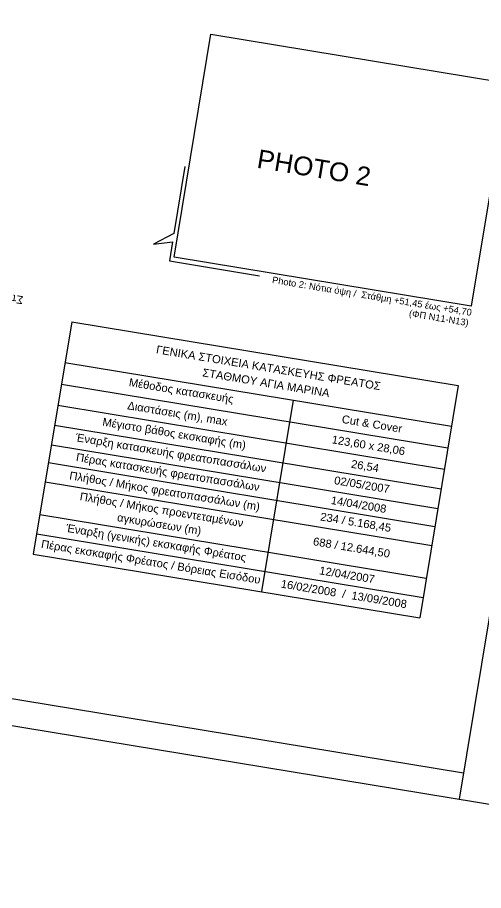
# Model space of a CAD drawing. Header units: metres. Extents: x 93017 to 94633, y 101979 to 102793.
# Drawn here: x 94266.4 to 94301.4, y 102190.3 to 102255.8 of the extents above; entities that cross this region are included whole.
import ezdxf
from ezdxf.enums import TextEntityAlignment as Align

# ---------------------------------------------------------------- set-up
doc = ezdxf.new("R2010")
doc.units = ezdxf.units.M
doc.header["$LTSCALE"] = 0.75
doc.header["$MEASUREMENT"] = 0
for name, color, linetype in [('OTM Line 0.25', 2, 'Continuous'), ('OTM Text 0.25', 2, 'Continuous'), ('OTM Text 0.70', 4, 'Continuous'), ('OTM Title + Pinakida', 7, 'Continuous')]:
    doc.layers.add(name, color=color, linetype=linetype)
doc.styles.add('ARIAL', font='ARIAL.TTF')
doc.styles.add('Arial Greek', font='ARIAL.TTF')
picture_1 = doc.add_image_def('image2.jpg', size_in_pixel=(3072, 2304))

msp = doc.modelspace()

# ---------------------------------------------------------------- linework, layer by layer
at = {"layer": 'OTM Line 0.25', "color": 7, "ltscale": 0.1}
for p, q in [((94270.499, 102232.977), (94267.625, 102215.566)), ((94270.499, 102232.977), (94299.457, 102228.197)), ((94269.994, 102229.918), (94298.952, 102225.138)), ((94269.729, 102228.309), (94298.687, 102223.529)), ((94299.457, 102228.197), (94296.583, 102210.785)), ((94269.466, 102226.716), (94298.424, 102221.935)), ((94287.091, 102227.096), (94284.721, 102212.743)), ((94269.221, 102225.236), (94298.179, 102220.456)), ((94268.977, 102223.757), (94297.935, 102218.976)), ((94268.756, 102222.419), (94297.714, 102217.639)), ((94268.519, 102220.985), (94297.478, 102216.204)), ((94268.113, 102218.525), (94297.071, 102213.744)), ((94267.877, 102217.09), (94296.835, 102212.31)), ((94267.625, 102215.566), (94296.583, 102210.785))]:
    msp.add_line(p, q, dxfattribs=at)
at = {"layer": 'OTM Text 0.25', "color": 1, "ltscale": 0.5}
msp.add_lwpolyline([(94278.984, 102244.616), (94278.154, 102239.586), (94276.62, 102238.785), (94278.05, 102238.955), (94277.817, 102237.544), (94284.563, 102236.43)], dxfattribs=at)
at = {"layer": 'OTM Title + Pinakida', "color": 7, "ltscale": 0.1}
msp.add_line((94309.201, 102255.787), (94299.526, 102197.18), dxfattribs=at)
at = {"layer": 'OTM Title + Pinakida', "color": 7}
for p, q in [((94026.928, 102244.208), (94299.851, 102199.153)), ((94024.629, 102242.561), (94340.965, 102190.339))]:
    msp.add_line(p, q, dxfattribs=at)

# ---------------------------------------------------------------- texts
at = {"layer": 'OTM Text 0.25', "style": 'ARIAL'}
msp.add_text('Στάθμη υπόγειου', height=0.6, rotation=170.62593, dxfattribs=at).set_placement((94266.86, 102234.579), align=Align.MIDDLE_LEFT)
at = {"layer": 'OTM Text 0.25', "color": 7, "style": 'ARIAL'}
for s, p in [('ΓΕΝΙΚΑ ΣΤΟΙΧΕΙΑ ΚΑΤΑΣΚΕΥΗΣ ΦΡΕΑΤΟΣ', (94285.249, 102229.527)), ('ΣΤΑΘΜΟΥ ΑΓΙΑ ΜΑΡΙΝΑ', (94285.064, 102228.401)), ('Μέθοδος κατασκευής', (94278.714, 102227.811)), ('Διαστάσεις (m), max', (94278.431, 102226.1)), ('Μέγιστο βάθος εκσκαφής (m)', (94278.185, 102224.607)), ('Cut & Cover', (94293.005, 102225.323)), ('Έναρξη κατασκευής φρεατοπασσάλων', (94277.943, 102223.144)), ('123,60 x 28,06', (94292.74, 102223.714)), ('Πέρας κατασκευής φρεατοπασσάλων', (94277.707, 102221.711)), ('26,54', (94292.484, 102222.163)), ('Πλήθος / Μήκος φρεατοπασσάλων (m)', (94277.471, 102220.286)), ('02/05/2007', (94292.253, 102220.765)), ('Πλήθος / Μήκος προεντεταμένων', (94277.24, 102218.887)), ('14/04/2008', (94292.007, 102219.277)), ('αγκυρώσεων (m)', (94277.063, 102217.813)), ('234 / 5.168,45', (94291.788, 102217.948)), ('Έναρξη (γενικής) εκσκαφής Φρέατος', (94276.833, 102216.419)), ('Πέρας εκσκαφής Φρέατος / Βόρειας Εισόδου', (94276.436, 102214.98)), ('688 / 12.644,50', (94291.475, 102216.054)), ('12/04/2007', (94291.137, 102214.008)), ('16/02/2008  /  13/09/2008', (94290.9, 102212.573))]:
    msp.add_text(s, height=0.6, rotation=350.62593, dxfattribs=at).set_placement(p, align=Align.MIDDLE_CENTER)
at = {"layer": 'OTM Text 0.70', "style": 'ARIAL'}
msp.add_text('PHOTO 2', height=1.4, rotation=350.62593, dxfattribs=at).set_placement((94288.547, 102243.832), align=Align.CENTER)
at = {"layer": 'OTM Title + Pinakida', "style": 'Arial Greek'}
for s, p in [('Photo 2: Nότια όψη /  Στάθμη +51,45 έως +54,70', (94285.531, 102236.13)), ('(ΦΠ Ν11-Ν13)', (94295.787, 102233.631))]:
    msp.add_text(s, height=0.5, rotation=350.62593, dxfattribs=at).set_placement(p, align=Align.MIDDLE_LEFT)

# ---------------------------------------------------------------- pictures from other files: only their frames are drawn
at = {"layer": 'OTM Text 0.25', "color": 1, "ltscale": 0.5}
image = msp.add_image(picture_1, insert=(94278.181, 102237.829), size_in_units=(22.561, 16.921), rotation=-9.37407, dxfattribs=at)
image.dxf.flags = 7

doc.saveas('drawing.dxf')
